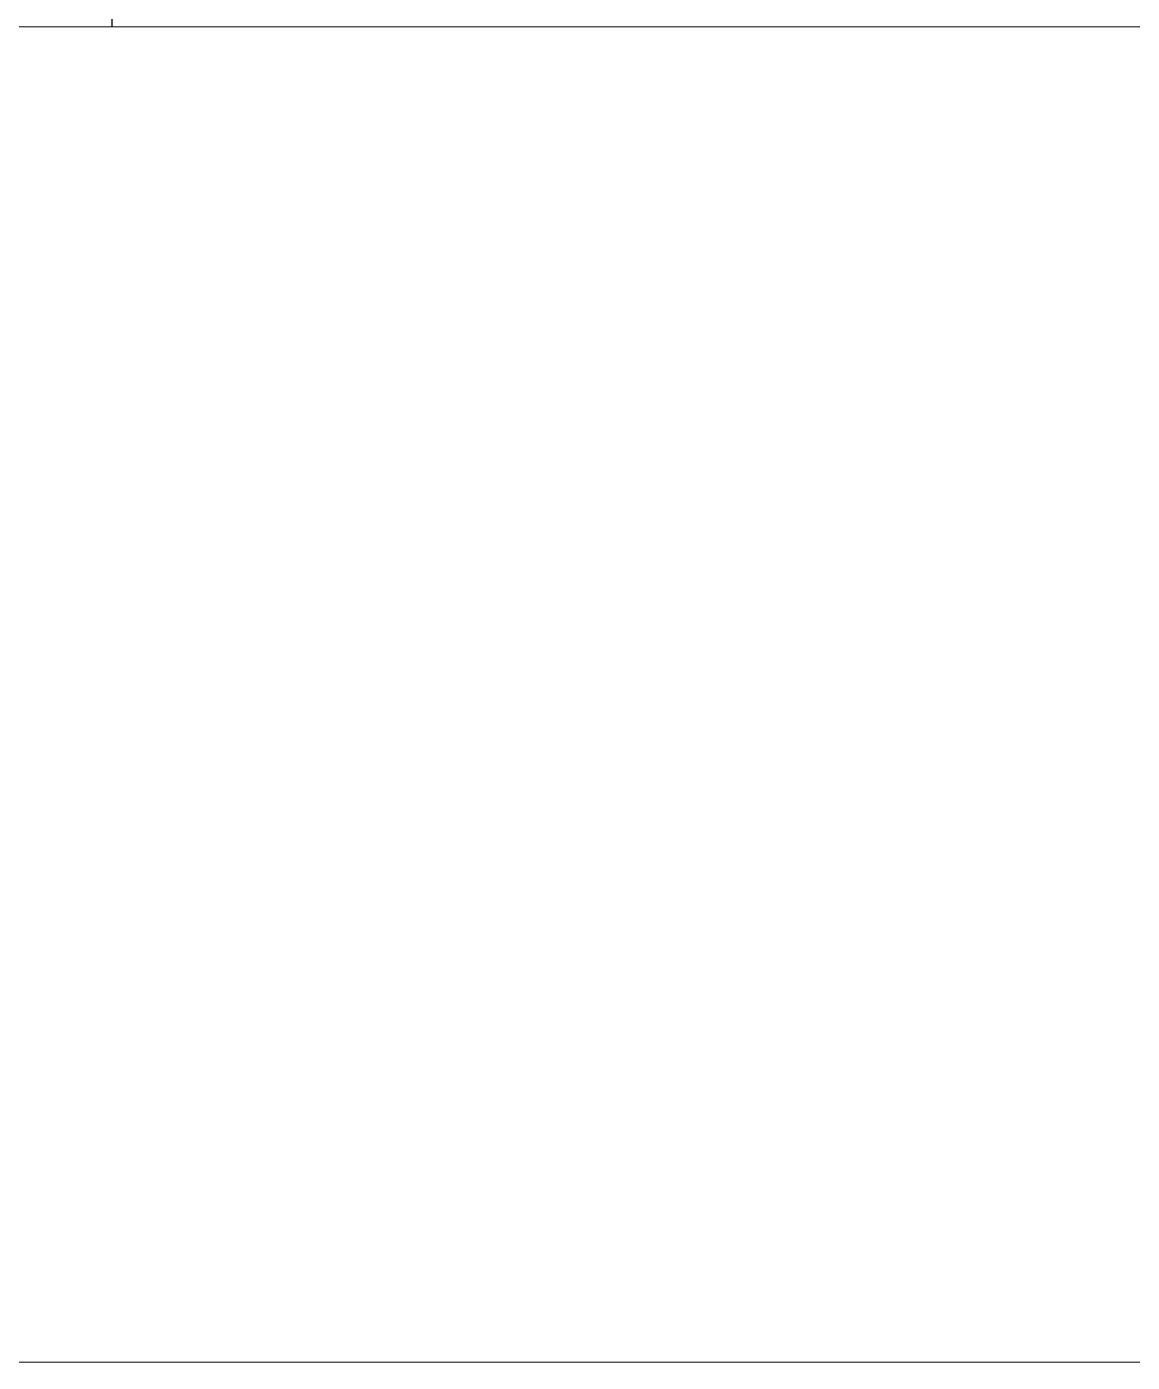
# Model space of a CAD drawing. Header units: millimetres. Extents: x 56439 to 57374, y -28702 to -27698.
# Drawn here: x 56992.27 to 57014.63, y -28653.21 to -28626.21 of the extents above; entities that cross this region are included whole.
import ezdxf

# ---------------------------------------------------------------- set-up
doc = ezdxf.new("R2010")
doc.units = ezdxf.units.MM
doc.header["$LTSCALE"] = 0.5
doc.layers.add('图\\M+19E79\\M+195B6\\M+18E9A', color=7, linetype='Continuous')
doc.layers.add('图框', color=7, linetype='Continuous', lineweight=18)
doc.layers.add('打印', color=7, linetype='Continuous', lineweight=15, plot=False)
doc.layers.add('打印-禁用', color=7, linetype='Continuous', lineweight=15, plot=False)

# ---------------------------------------------------------------- blocks, each defined once
blk = doc.blocks.new('GZDEH零件A3图框V01版')
at = {"layer": '图\\M+19E79\\M+195B6\\M+18E9A', "color": 9}
blk.add_line((3114.17, -1815.961), (3114.17, -1832.961), dxfattribs=at)
blk.add_line((3114.17, -1815.961), (3114.17, -1832.961), dxfattribs=at)
at = {"layer": '图框', "linetype": 'Continuous'}
blk.add_line((2882.49, -1832.961), (3272.49, -1832.961), dxfattribs=at)
at = {"layer": '打印-禁用', "linetype": 'Continuous'}
blk.add_line((2857.49, -1846.461), (3277.49, -1846.461), dxfattribs=at)
blk = doc.blocks.new('DEH A3')
at = {"layer": '图框'}
blk.add_blockref('GZDEH零件A3图框V01版', (-2857.49, 1846.461), dxfattribs=at)

msp = doc.modelspace()

# ---------------------------------------------------------------- linework, layer by layer
at = {"layer": '打印'}
msp.add_lwpolyline([(56480.637, -28059.214), (57320.637, -28059.214), (57320.637, -28653.214), (56480.637, -28653.214)], close=True, dxfattribs=at)

# ---------------------------------------------------------------- block references
at = {"layer": '图框', "xscale": 2, "yscale": 2, "zscale": 2}
msp.add_blockref('DEH A3', (56480.637, -28653.214), dxfattribs=at)

doc.saveas('drawing.dxf')
